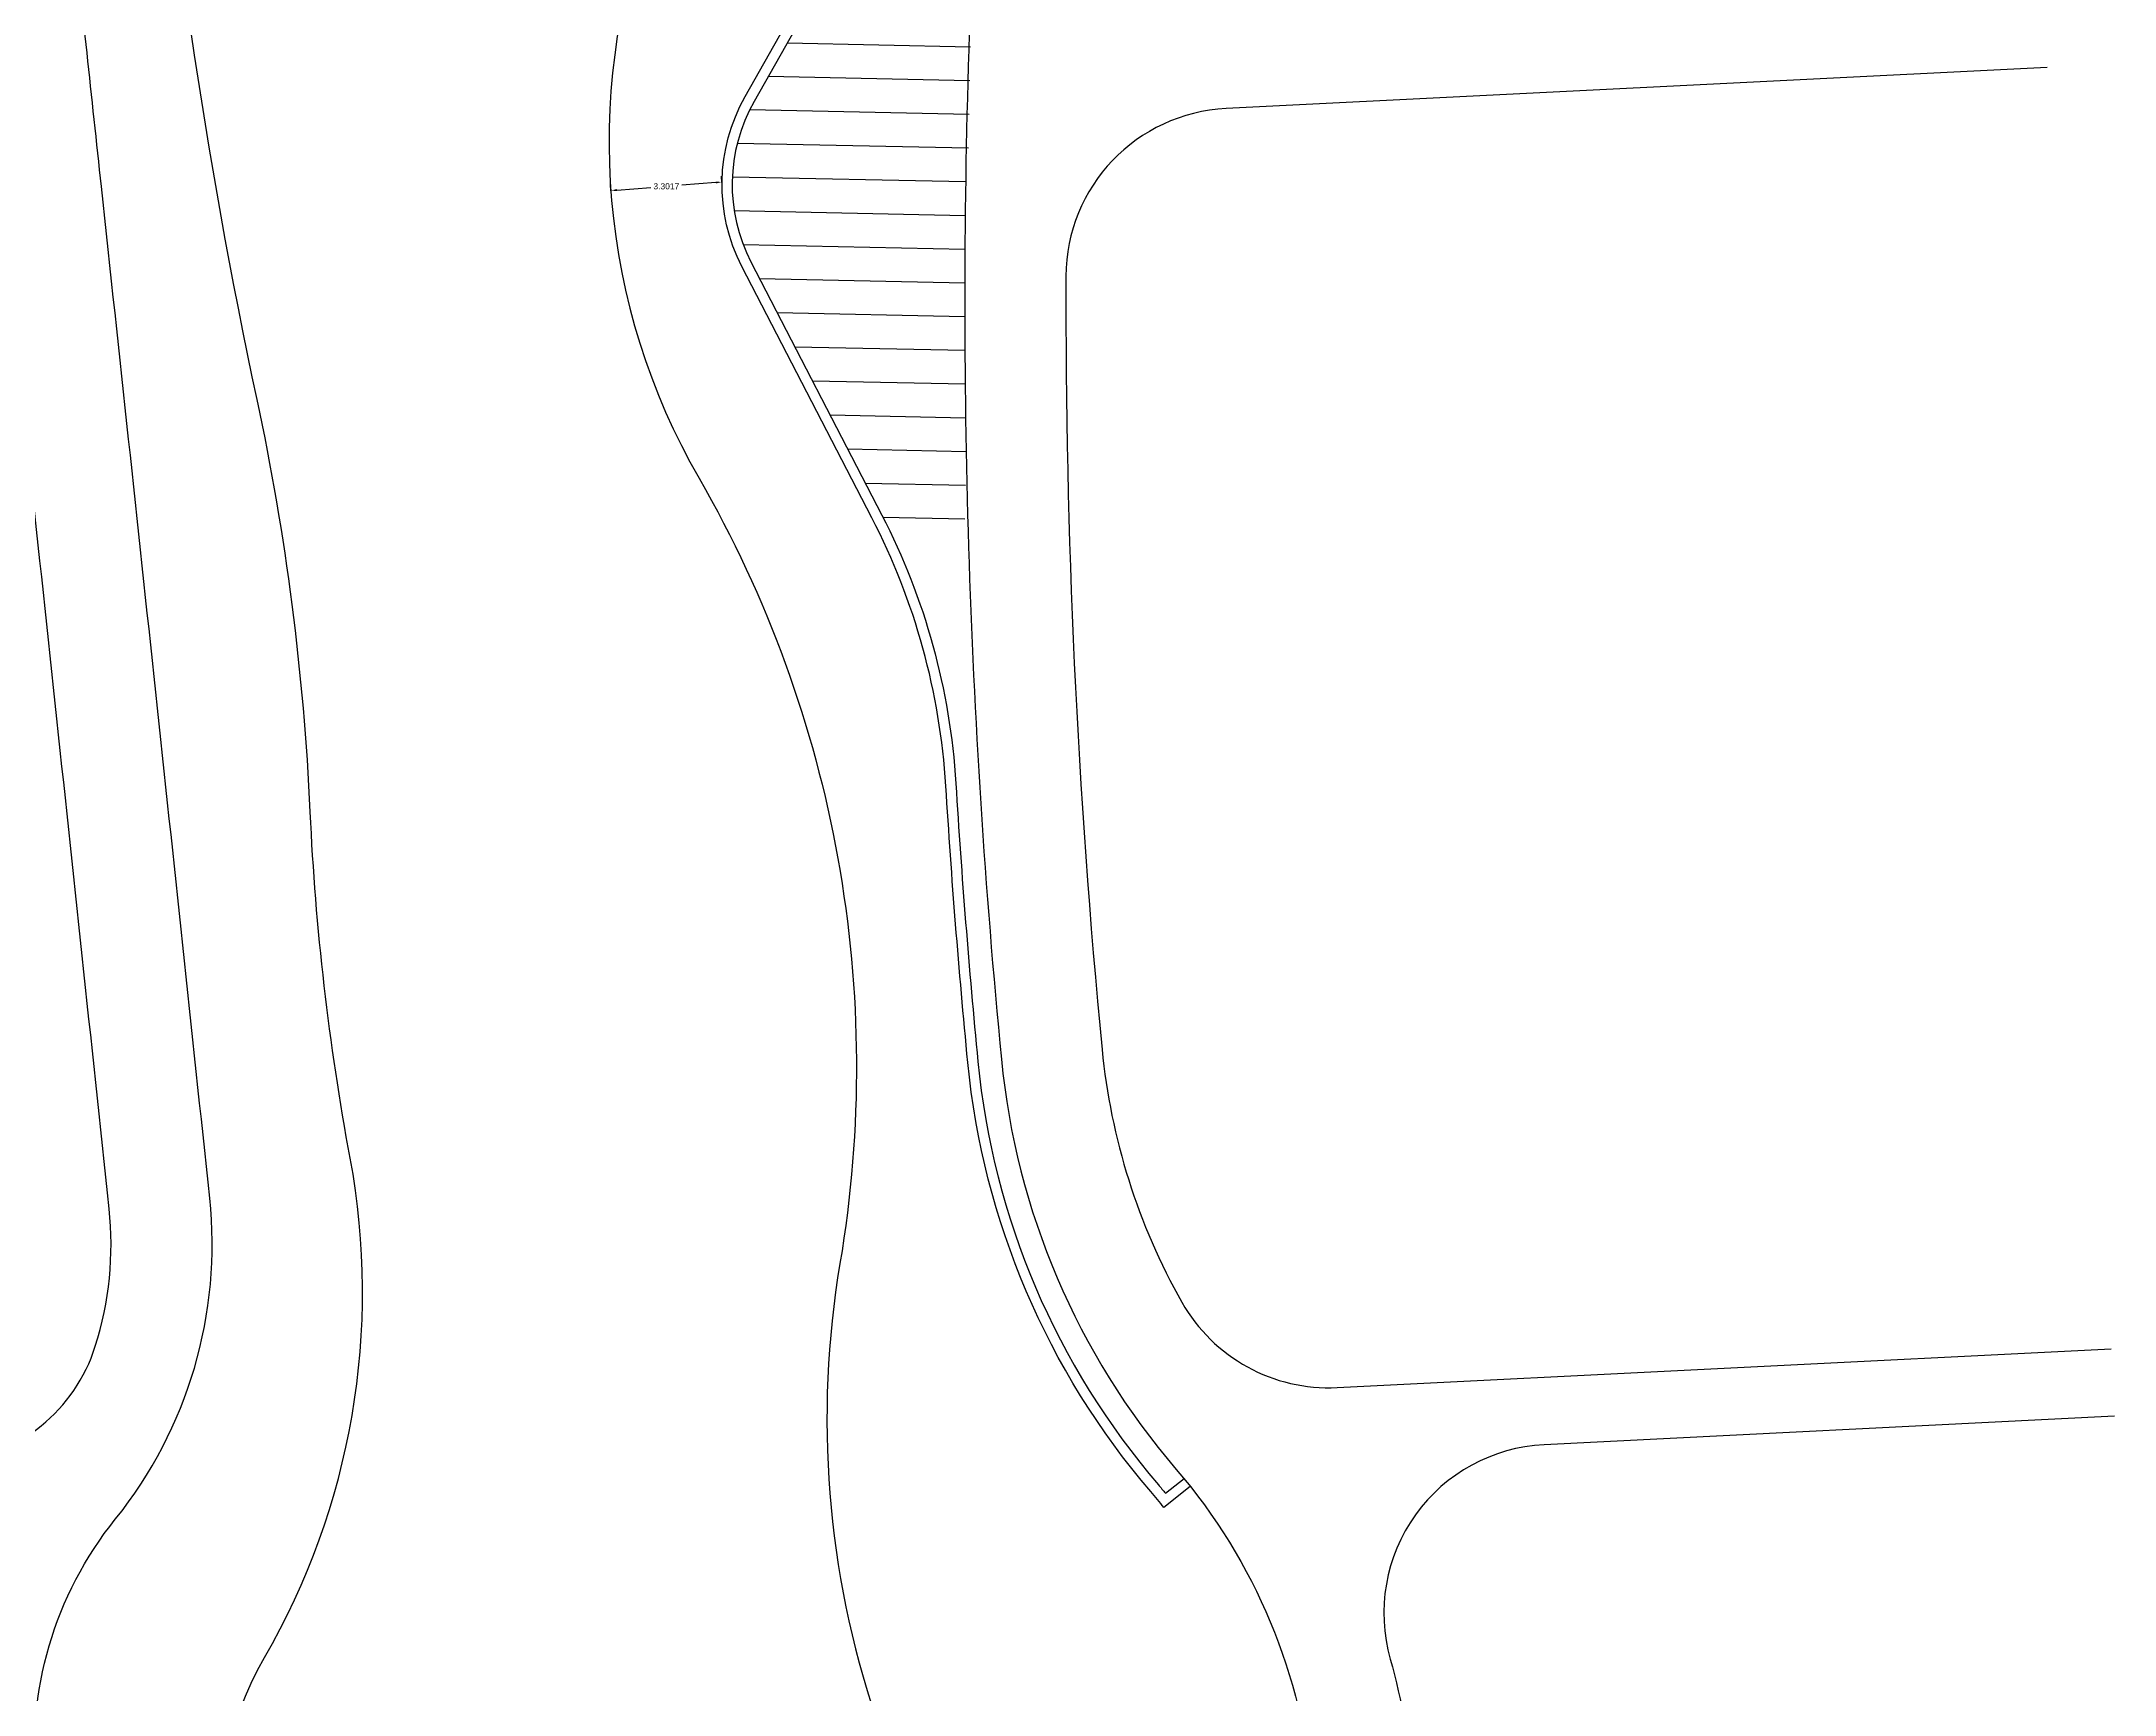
# Model space of a CAD drawing. Extents: x 309418 to 1212698, y 3438380 to 6877191.
# Drawn here: x 606320.6 to 606382, y 3438863.8 to 3438912.8 of the extents above; entities that cross this region are included whole.
import ezdxf

# ---------------------------------------------------------------- set-up
doc = ezdxf.new("R2010")
doc.units = 0
doc.header["$MEASUREMENT"] = 0
for name, color, linetype in [('DRAFT LINES', 32, 'Continuous'), ('DRAFT-LINES', 10, 'Continuous'), ('LA-FLOWERING-TREE', 221, 'Continuous')]:
    doc.layers.add(name, color=color, linetype=linetype)
doc.styles.get("Standard").update_dxf_attribs({"font": 'arial.ttf'})
doc.dimstyles.get("Standard").update_dxf_attribs({"dimtxt": 0.18, "dimasz": 0.18, "dimexe": 0.18, "dimexo": 0.0625, "dimgap": 0.09, "dimtad": 0, "dimtih": 1, "dimtoh": 1, "dimdec": 4, "dimzin": 0, "dimdsep": 46, "dimtxsty": 'Standard', "dimcen": 0.09, "dimadec": 0, "dimazin": 0, "dimtfac": 1, "dimtdec": 4, "dimtofl": 0, "dimtmove": 0, "dimatfit": 3, "dimfxl": 1, "dimtolj": 1, "dimtzin": 0, "dimarcsym": 0})

# ---------------------------------------------------------------- blocks, each defined once
blk = doc.blocks.new('*D500')
at = {"layer": 'LA-FLOWERING-TREE', "color": 0, "lineweight": -2, "transparency": 16777216}
for p, q in [((606337.449, 3438908.346), (606337.434, 3438908.537)), ((606337.627, 3438908.371), (606338.63, 3438908.448)), ((606340.561, 3438908.595), (606339.558, 3438908.518)), ((606340.741, 3438908.597), (606340.726, 3438908.788))]:
    blk.add_line(p, q, dxfattribs=at)
at = {"layer": 'LA-FLOWERING-TREE', "color": 0, "transparency": 16777216}
for points in [[(606337.625, 3438908.401), (606337.63, 3438908.341), (606337.448, 3438908.357)], [(606340.558, 3438908.625), (606340.563, 3438908.565), (606340.74, 3438908.609)]]:
    blk.add_solid(points, dxfattribs=at)
at = {"layer": 'LA-FLOWERING-TREE', "color": 0, "transparency": 16777216, "insert": (606339.094, 3438908.483), "char_height": 0.18, "attachment_point": 5}
blk.add_mtext('\\A1;3.3017', dxfattribs=at)

msp = doc.modelspace()

# ---------------------------------------------------------------- linework, layer by layer
at = {"layer": 'DRAFT LINES'}
for points in [[(606327.86622, 3438834.18895, -0.40201528), (606322.63774, 3438838.72461, 0.00399203), (606320.41212, 3438860.96636, -0.19893596), (606322.75147, 3438868.95033, 0.19845624), (606325.55205, 3438878.47585, 0.00041433), (606322.33849, 3438908.47921, -0.0007267), (606321.49492, 3438916.40199, 0.00123263), (606318.06687, 3438948.2914, -0.11893283), (606319.52843, 3438958.72513, 0.12134454), (606320.36179, 3438964.88738), (606317.31945, 3438993.18832, -0.42878542), (606326.68654, 3439004.24058, 0.00289643), (606329.85049, 3439004.4414, -0.44426602), (606340.53652, 3438994.14212, 0.01835834), (606340.67463, 3438962.66355, 0.21504704), (606345.46499, 3438953.109, -0.21630513), (606348.04571, 3438947.9306, -0.01765999), (606348.07977, 3438913.00293, 0.03281001), (606349.03048, 3438882.59523, 0.15429194), (606354.21881, 3438870.42632, -0.15814121), (606358.26082, 3438860.74499, -0.00337914), (606359.37274, 3438845.95966, -0.41961014), (606349.89501, 3438835.28959)], [(606380.0513, 3438912.00305), (606355.69539, 3438910.78934, 0.39872078), (606350.94427, 3438905.8125, 0.0250664), (606352.01642, 3438882.88533, 0.10491546), (606354.38479, 3438875.38652, 0.2836616), (606358.98514, 3438872.85533), (606381.9451, 3438873.99947)], [(606297.09668, 3438868.38026), (606317.92535, 3438870.61933, 0.29749358), (606322.15702, 3438874.07928, 0.10360741), (606322.56885, 3438878.15883, 0.00041418), (606319.35695, 3438908.14677, 0.41408481), (606316.05363, 3438910.80762), (606292.80443, 3438908.30834)], [(606382.04464, 3438872.00195), (606365.12363, 3438871.15874, 0.48208881), (606360.56152, 3438864.80306, -0.04854765), (606361.25078, 3438860.99018)]]:
    msp.add_lwpolyline(points, format="xyb", dxfattribs=at)
at = {"layer": 'DRAFT LINES', "color": 4}
msp.add_lwpolyline([(606326.95766, 3438902.15745, -0.06547026), (606323.44365, 3438946.1772, 0.05405342), (606321.23656, 3438984.91947, -1.05419922), (606334.25649, 3438986.38583, 0.00945562), (606334.32343, 3438970.02855, 0.09054051), (606337.9549, 3438952.43864, -0.18520382), (606338.59671, 3438916.63201, 0.22118896), (606340.06308, 3438899.82609, -0.17413622), (606344.243, 3438876.53664, 0.12389372), (606345.31477, 3438863.04999, -1.54957169), (606327.17964, 3438864.8472, 0.17867944), (606329.71825, 3438879.65706, -0.03451454), (606328.53295, 3438889.93095, 0.0411615)], format="xyb", close=True, dxfattribs=at)
at = {"layer": 'DRAFT-LINES'}
for points in [[(606348.0566, 3438947.6308), (606347.35697, 3438947.6054, -0.01194396), (606347.6353, 3438924.01389, -0.1263305), (606346.34019, 3438919.21162), (606341.69354, 3438910.99633, 0.25316354), (606341.60389, 3438906.23887), (606345.48485, 3438898.73056, -0.10431372), (606347.68035, 3438890.7726, 0.00888429), (606348.33376, 3438882.52754, 0.15429194), (606353.68759, 3438869.97046, -0.00499756), (606353.89729, 3438869.72108), (606354.44778, 3438870.15793)], [(606354.63427, 3438869.92293), (606353.85094, 3438869.30132, 0.0095993), (606353.45992, 3438869.7751, -0.15429194), (606348.03517, 3438882.49853, -0.00882176), (606347.38449, 3438890.69603, 0.10425051), (606345.1893, 3438898.64901), (606341.33739, 3438906.10111, -0.25316354), (606341.43241, 3438911.14402), (606343.60073, 3438914.97762), (606342.72083, 3438915.42066), (606342.85574, 3438915.68861), (606344.01687, 3438915.10397)]]:
    msp.add_lwpolyline(points, format="xyb", dxfattribs=at)
for points in [[(606342.676, 3438912.73333), (606348.11601, 3438912.61928)], [(606342.1169, 3438911.74483), (606348.09504, 3438911.6195)], [(606341.56619, 3438910.75615), (606348.07408, 3438910.61971)], [(606341.19899, 3438909.76363), (606348.05312, 3438909.61993)], [(606341.051, 3438908.76651), (606347.97066, 3438908.62144)], [(606341.1052, 3438907.76516), (606347.95736, 3438907.6215)], [(606341.37144, 3438906.75936), (606347.94837, 3438906.62147)], [(606341.85712, 3438905.74895), (606347.94369, 3438905.62135)], [(606342.37979, 3438904.73778), (606347.94332, 3438904.62114)], [(606342.90245, 3438903.7266), (606347.94726, 3438903.62084)], [(606343.42512, 3438902.71542), (606347.95552, 3438902.62044)], [(606343.94779, 3438901.70425), (606347.96808, 3438901.61996)], [(606344.47045, 3438900.69307), (606347.98497, 3438900.61939)], [(606344.99312, 3438899.68189), (606347.96401, 3438899.61961)], [(606345.51565, 3438898.67072), (606347.94305, 3438898.61982)]]:
    msp.add_lwpolyline(points, dxfattribs=at)

# ---------------------------------------------------------------- dimensions: what is measured, and where the dimension line sits
at = {"layer": 'LA-FLOWERING-TREE'}
dim = msp.add_aligned_dim(p1=(606340.74562, 3438908.53474), p2=(606337.45354, 3438908.28352), distance=-0.07411, dimstyle='Standard', dxfattribs=at)
dim.commit()
dim.dimension.update_dxf_attribs({"geometry": '*D500', "text_midpoint": (606339.09394, 3438908.48303)})

doc.saveas('drawing.dxf')
